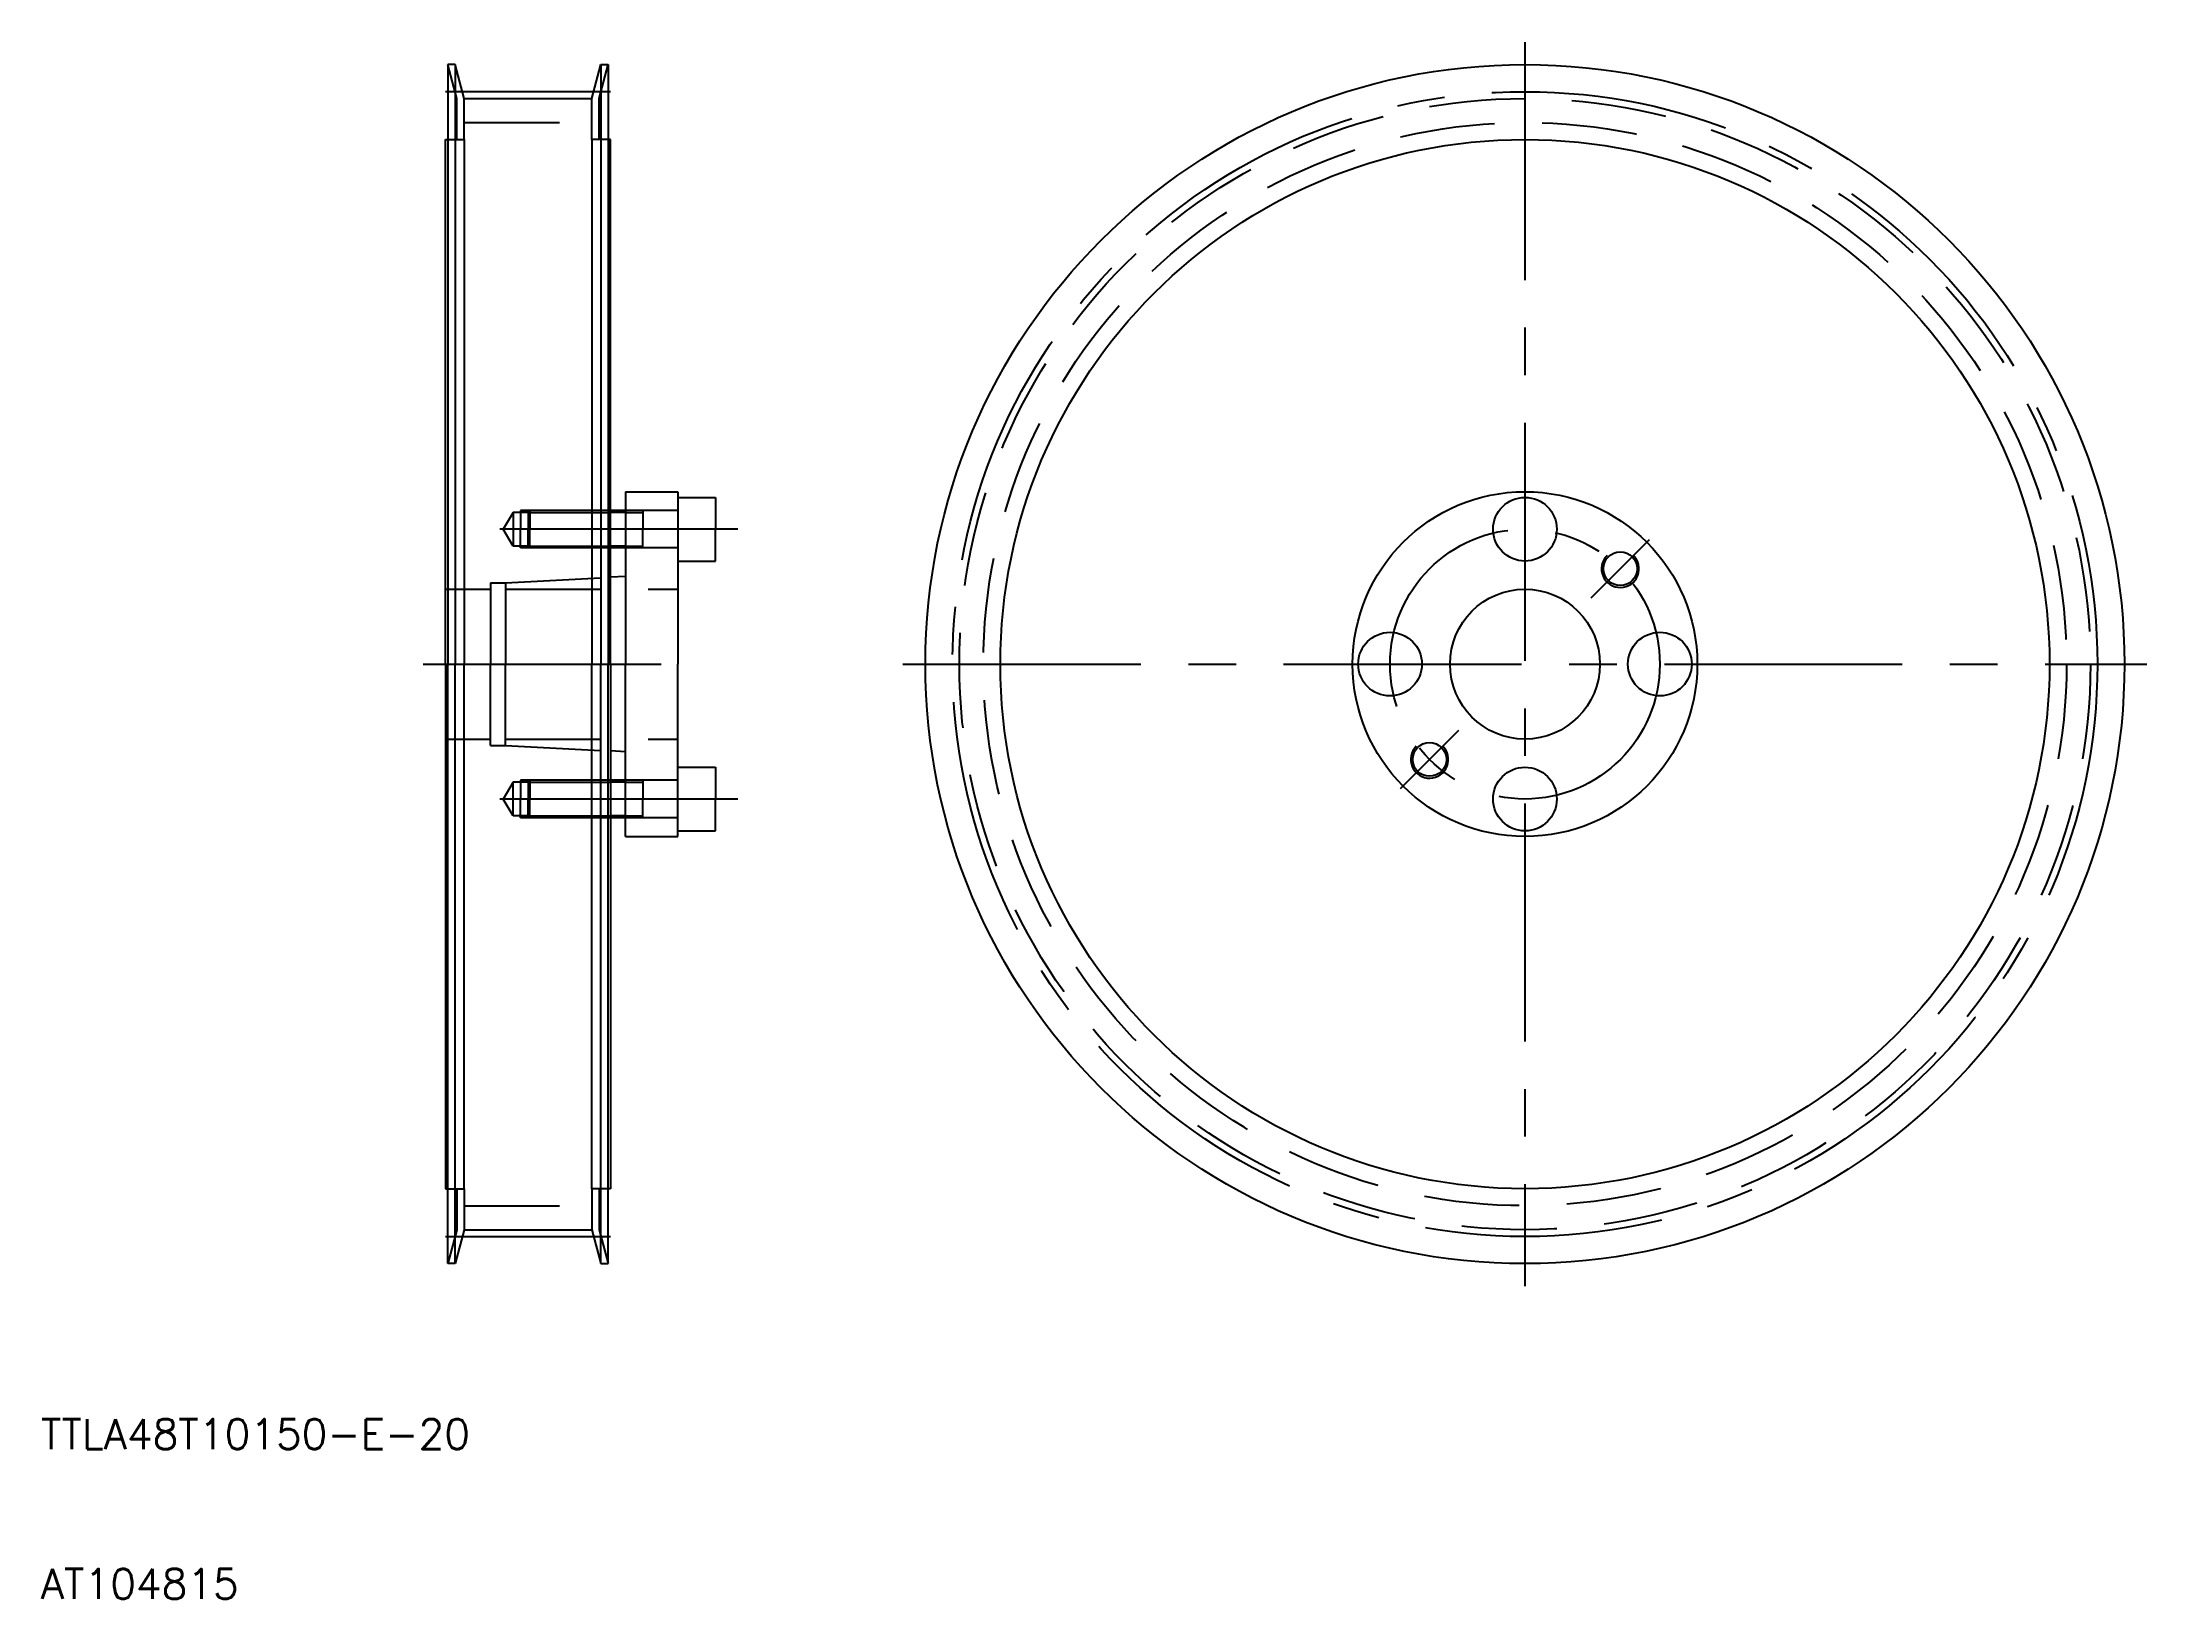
# Model space of a CAD drawing. Extents: x 62 to 343, y 68 to 275.
import ezdxf

# ---------------------------------------------------------------- set-up
doc = ezdxf.new("R2010")
doc.units = 0
doc.linetypes.add('CENTER', pattern=[50.8, 31.75, -6.35, 6.35, -6.35])
doc.linetypes.add('DASHED', pattern=[19.05, 12.7, -6.35])
doc.layers.get('0').update_dxf_attribs({"linetype": 'CONTINUOUS'})
doc.layers.add('CENTER', color=1, linetype='CENTER')
doc.styles.get("Standard").update_dxf_attribs({"font": 'txt.shx'})

msp = doc.modelspace()

# ---------------------------------------------------------------- linework, layer by layer
for p, q in [((116.81, 272.43), (115.81, 272.43)), ((115.81, 272.43), (115.81, 192.43)), ((118.01, 267.91), (116.81, 272.43)), ((116.81, 272.43), (116.81, 192.43)), ((135.01, 267.91), (136.21, 272.43)), ((136.21, 272.43), (137.21, 272.43)), ((136.21, 272.43), (136.21, 192.43)), ((137.21, 272.43), (137.21, 192.43)), ((118.01, 262.43), (118.01, 267.91)), ((118.01, 267.91), (135.01, 267.91)), ((135.01, 262.43), (135.01, 267.91)), ((115.51, 262.43), (115.81, 262.43)), ((115.51, 192.43), (115.51, 262.43)), ((118.01, 262.43), (118.01, 192.43)), ((135.01, 262.43), (135.01, 192.43)), ((137.51, 262.43), (137.21, 262.43)), ((137.51, 192.43), (137.51, 262.43)), ((139.51, 215.43), (146.51, 215.43)), ((139.51, 215.43), (139.51, 212.93)), ((146.51, 215.43), (146.51, 214.68)), ((146.51, 214.68), (146.51, 206.18)), ((146.51, 214.68), (151.51, 214.68)), ((151.51, 214.68), (151.51, 210.43)), ((139.51, 212.93), (137.51, 212.93)), ((139.51, 212.93), (139.51, 207.93)), ((139.51, 207.93), (137.51, 207.93)), ((139.51, 207.93), (139.51, 204.13)), ((151.51, 206.18), (151.51, 210.43)), ((146.51, 206.18), (146.51, 192.43)), ((146.51, 206.18), (151.51, 206.18)), ((139.51, 204.13), (137.51, 204.03)), ((139.51, 204.13), (139.51, 192.43)), ((115.51, 192.43), (115.51, 122.43)), ((115.81, 112.43), (115.81, 192.43)), ((116.81, 112.43), (116.81, 192.43)), ((118.01, 122.43), (118.01, 192.43)), ((135.01, 122.43), (135.01, 192.43)), ((136.21, 112.43), (136.21, 192.43)), ((137.21, 112.43), (137.21, 192.43)), ((137.51, 192.43), (137.51, 122.43)), ((139.51, 180.73), (139.51, 192.43)), ((146.51, 178.68), (146.51, 192.43)), ((139.51, 180.73), (137.51, 180.84)), ((139.51, 176.93), (139.51, 180.73)), ((146.51, 170.18), (146.51, 178.68)), ((146.51, 178.68), (151.51, 178.68)), ((151.51, 178.68), (151.51, 174.43)), ((139.51, 176.93), (137.51, 176.93)), ((139.51, 171.93), (139.51, 176.93)), ((151.51, 170.18), (151.51, 174.43)), ((139.51, 171.93), (137.51, 171.93)), ((139.51, 169.43), (139.51, 171.93)), ((139.51, 169.43), (146.51, 169.43)), ((146.51, 170.18), (151.51, 170.18)), ((146.51, 169.43), (146.51, 170.18)), ((115.51, 122.43), (115.81, 122.43)), ((118.01, 122.43), (118.01, 116.96)), ((135.01, 122.43), (135.01, 116.96)), ((137.51, 122.43), (137.21, 122.43)), ((118.01, 116.96), (116.81, 112.43)), ((118.01, 116.96), (135.01, 116.96)), ((135.01, 116.96), (136.21, 112.43)), ((116.81, 112.43), (115.81, 112.43)), ((136.21, 112.43), (137.21, 112.43))]:
    msp.add_line(p, q)
at = {"color": 3, "linetype": 'DASHED'}
for p, q in [((117.01, 267.91), (115.81, 272.43)), ((136.01, 267.91), (137.21, 272.43)), ((117.01, 262.43), (117.01, 267.91)), ((136.01, 262.43), (136.01, 267.91)), ((118.01, 264.71), (135.01, 264.71)), ((115.81, 262.43), (118.01, 262.43)), ((137.21, 262.43), (135.01, 262.43)), ((124.51, 212.68), (123.21, 210.43)), ((124.51, 212.68), (124.51, 208.18)), ((126.51, 212.68), (124.51, 212.68)), ((125.51, 212.93), (125.51, 210.43)), ((126.76, 212.93), (125.51, 212.93)), ((126.76, 212.93), (126.51, 212.68)), ((126.51, 212.68), (137.51, 212.68)), ((126.51, 212.68), (126.51, 210.43)), ((137.51, 212.93), (126.76, 212.93)), ((126.76, 212.93), (126.76, 210.43)), ((146.51, 212.93), (139.51, 212.93)), ((139.51, 212.68), (141.84, 212.68)), ((141.84, 212.93), (141.84, 210.43)), ((124.51, 208.18), (123.21, 210.43)), ((126.51, 208.18), (124.51, 208.18)), ((125.51, 207.93), (125.51, 210.43)), ((126.76, 207.93), (125.51, 207.93)), ((126.51, 208.18), (126.51, 210.43)), ((126.51, 208.18), (137.51, 208.18)), ((126.76, 207.93), (126.51, 208.18)), ((126.76, 207.93), (126.76, 210.43)), ((137.51, 207.93), (126.76, 207.93)), ((139.51, 208.18), (141.84, 208.18)), ((146.51, 207.93), (139.51, 207.93)), ((141.84, 207.93), (141.84, 210.43)), ((115.51, 202.43), (121.51, 202.43)), ((121.51, 203.28), (121.51, 192.43)), ((121.51, 203.28), (123.51, 203.28)), ((123.51, 203.28), (137.51, 204.03)), ((123.51, 203.28), (123.51, 192.43)), ((123.51, 202.43), (146.51, 202.43)), ((121.51, 181.58), (121.51, 192.43)), ((123.51, 181.58), (123.51, 192.43)), ((115.51, 182.43), (121.51, 182.43)), ((121.51, 181.58), (123.51, 181.58)), ((123.51, 182.43), (146.51, 182.43)), ((123.51, 181.58), (137.51, 180.84)), ((124.51, 176.68), (123.21, 174.43)), ((124.51, 172.18), (123.21, 174.43)), ((124.51, 172.18), (124.51, 176.68)), ((126.51, 176.68), (124.51, 176.68)), ((125.51, 176.93), (125.51, 174.43)), ((126.76, 176.93), (125.51, 176.93)), ((125.51, 171.93), (125.51, 174.43)), ((126.76, 176.93), (126.51, 176.68)), ((126.51, 176.68), (137.51, 176.68)), ((126.51, 176.68), (126.51, 174.43)), ((126.51, 172.18), (126.51, 174.43)), ((137.51, 176.93), (126.76, 176.93)), ((126.76, 176.93), (126.76, 174.43)), ((126.76, 171.93), (126.76, 174.43)), ((146.51, 176.93), (139.51, 176.93)), ((139.51, 176.68), (141.84, 176.68)), ((141.84, 176.93), (141.84, 174.43)), ((141.84, 171.93), (141.84, 174.43)), ((126.51, 172.18), (124.51, 172.18)), ((126.76, 171.93), (125.51, 171.93)), ((126.51, 172.18), (137.51, 172.18)), ((126.76, 171.93), (126.51, 172.18)), ((137.51, 171.93), (126.76, 171.93)), ((139.51, 172.18), (141.84, 172.18)), ((146.51, 171.93), (139.51, 171.93)), ((115.81, 122.43), (118.01, 122.43)), ((117.01, 122.43), (117.01, 116.96)), ((137.21, 122.43), (135.01, 122.43)), ((136.01, 122.43), (136.01, 116.96)), ((118.01, 120.16), (135.01, 120.16)), ((117.01, 116.96), (115.81, 112.43)), ((136.01, 116.96), (137.21, 112.43))]:
    msp.add_line(p, q, dxfattribs=at)
at = {"color": 3}
for p, q in [((139.51, 212.68), (137.51, 212.68)), ((139.51, 208.18), (137.51, 208.18)), ((139.51, 176.68), (137.51, 176.68)), ((139.51, 172.18), (137.51, 172.18))]:
    msp.add_line(p, q, dxfattribs=at)
for centre, radius in [((259.55, 192.43), 80), ((259.55, 192.43), 70), ((259.55, 192.43), 23), ((259.55, 192.43), 23), ((259.55, 210.43), 4.25), ((272.27, 205.16), 2.25), ((259.55, 192.43), 10), ((241.55, 192.43), 4.25), ((277.55, 192.43), 4.25), ((246.82, 179.71), 2.25), ((259.55, 174.43), 4.25)]:
    msp.add_circle(centre, radius)
at = {"color": 3, "linetype": 'DASHED'}
for radius in [75.47, 72.27]:
    msp.add_circle((259.55, 192.43), radius, dxfattribs=at)
at = {"color": 3}
for centre in [(272.27, 205.16), (246.82, 179.71)]:
    msp.add_arc(centre, 2.5, 135, 47, dxfattribs=at)
at = {"layer": 'CENTER'}
for p, q in [((259.55, 275.43), (259.55, 109.43)), ((115.51, 268.83), (137.51, 268.83)), ((112.51, 192.43), (146.51, 192.43)), ((176.55, 192.43), (342.55, 192.43)), ((115.51, 116.04), (137.51, 116.04))]:
    msp.add_line(p, q, dxfattribs=at)
at = {"layer": 'CENTER', "color": 1, "linetype": 'CENTER'}
for p, q in [((154.51, 210.43), (120.21, 210.43)), ((268.39, 201.27), (276.16, 209.05)), ((234.3, 192.43), (248.8, 192.43)), ((242.93, 175.82), (250.71, 183.6)), ((154.51, 174.43), (120.21, 174.43))]:
    msp.add_line(p, q, dxfattribs=at)
at = {"layer": 'CENTER'}
msp.add_circle((259.55, 192.43), 76.39, dxfattribs=at)
at = {"layer": 'CENTER', "color": 1, "linetype": 'CENTER'}
msp.add_circle((259.55, 192.43), 18, dxfattribs=at)

# ---------------------------------------------------------------- texts
for s, p in [('TTLA48T10150-E-20', (61.5, 87.69)), ('AT104815', (61.5, 67.69))]:
    msp.add_text(s, height=4).set_placement(p)

doc.saveas('drawing.dxf')
